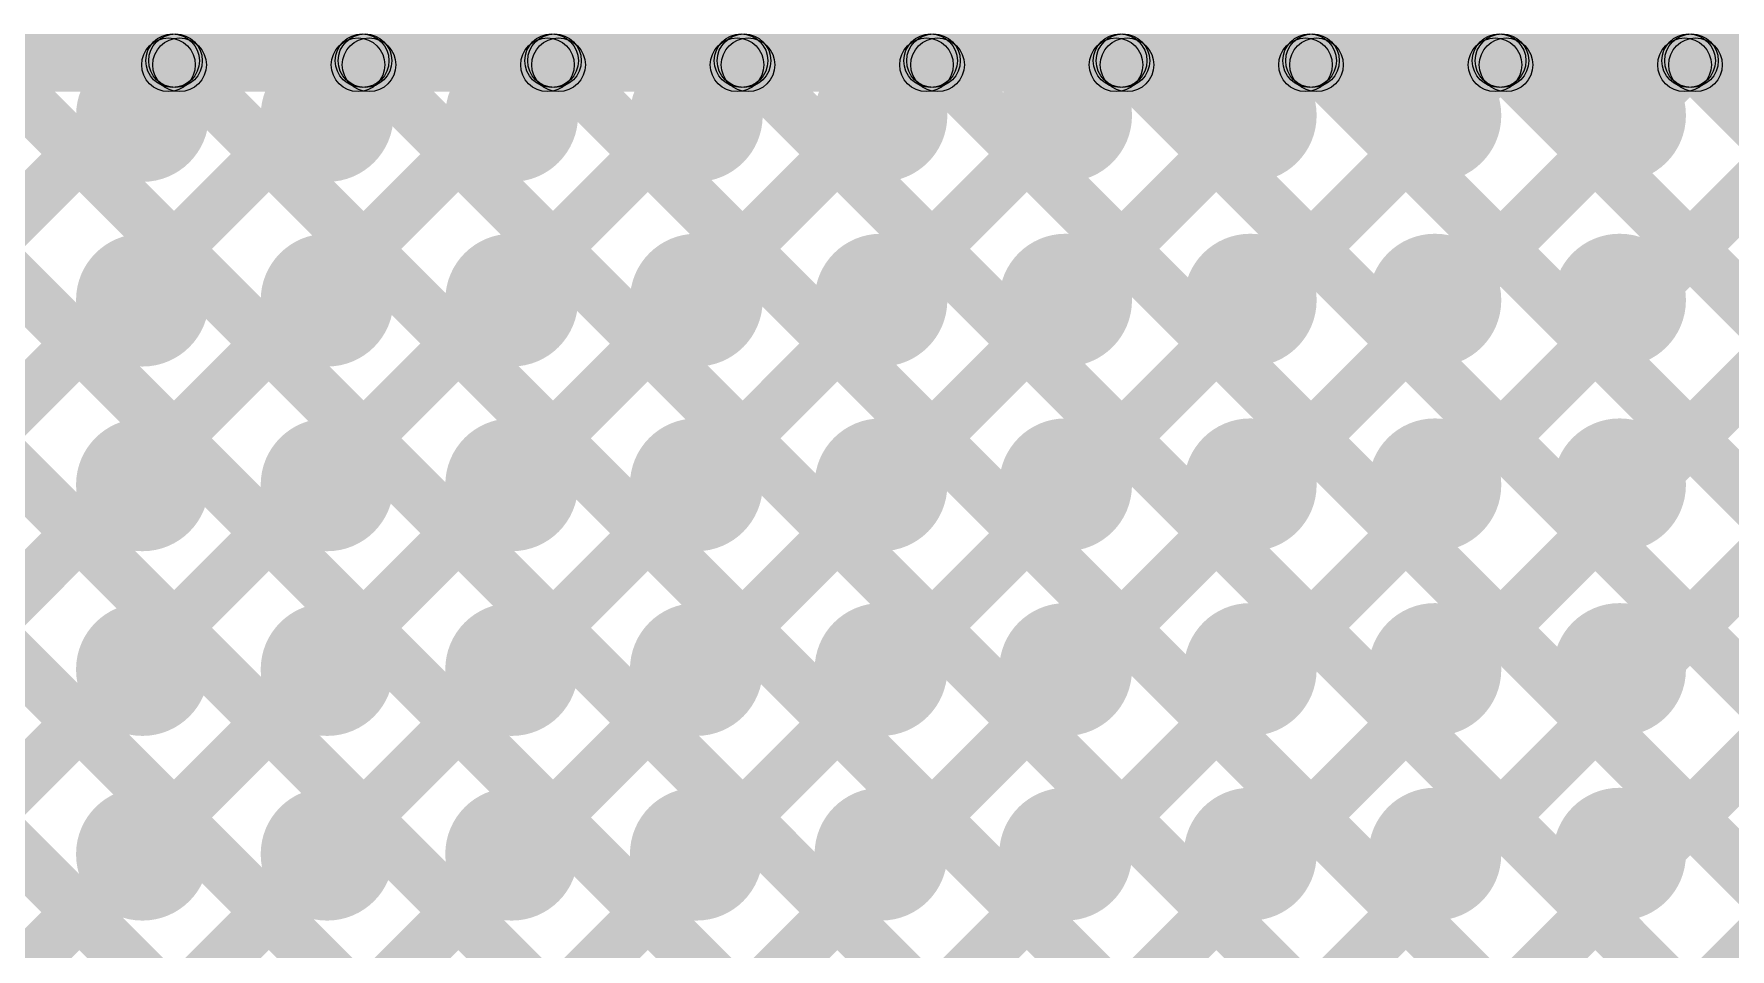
# Model space of a CAD drawing. Header units: millimetres. Extents: x -0.28 to 3.03, y -0.05 to 3.12.
# Drawn here: x 2.2924 to 2.5456, y 2.967 to 3.1036 of the extents above; entities that cross this region are included whole.
import ezdxf

# ---------------------------------------------------------------- set-up
doc = ezdxf.new("R2010")
doc.units = ezdxf.units.MM
doc.header["$MEASUREMENT"] = 0
for name, color, linetype in [('BottomLayer', 5, 'Continuous'), ('BottomSolder', 6, 'Continuous'), ('TopLayer', 1, 'Continuous'), ('TopSolder', 216, 'Continuous'), ('ViaHoleLayer', 16, 'Continuous')]:
    doc.layers.add(name, color=color, linetype=linetype)

msp = doc.modelspace()

# ---------------------------------------------------------------- hatches: boundary and pattern name
at = {"layer": 'BottomLayer'}
for points in [[(0.05, 3.09561), (0.05, 3.10361), (2.708, 3.10361), (2.708, 3.09561)], [(1.70133, 2.48217), (1.69568, 2.48783), (2.31028, 3.10243), (2.31594, 3.09678)], [(1.72962, 2.48217), (1.72396, 2.48783), (2.33857, 3.10243), (2.34422, 3.09678)], [(1.7579, 2.48217), (1.75225, 2.48783), (2.36685, 3.10243), (2.37251, 3.09678)], [(1.78619, 2.48217), (1.78053, 2.48783), (2.39514, 3.10243), (2.40079, 3.09678)], [(2.02174, 2.46317), (2.01609, 2.46883), (2.64969, 3.10243), (2.65535, 3.09678)], [(2.04792, 2.71562), (2.04226, 2.72127), (2.42342, 3.10243), (2.42908, 3.09678)], [(2.06923, 2.70864), (2.06357, 2.7143), (2.4517, 3.10243), (2.45736, 3.09678)], [(2.07433, 2.60061), (2.06867, 2.60626), (2.56484, 3.10243), (2.5705, 3.09678)], [(2.07433, 2.54404), (2.06867, 2.5497), (2.62141, 3.10243), (2.62707, 3.09678)], [(2.07433, 2.62889), (2.06867, 2.63455), (2.53656, 3.10243), (2.54221, 3.09678)], [(2.07433, 2.57232), (2.06867, 2.57798), (2.59313, 3.10243), (2.59878, 3.09678)], [(2.08287, 2.694), (2.07721, 2.69966), (2.47999, 3.10243), (2.48565, 3.09678)], [(2.08828, 2.67112), (2.08262, 2.67678), (2.50827, 3.10243), (2.51393, 3.09678)], [(2.16929, 3.09678), (2.17495, 3.10243), (2.55553, 2.72186), (2.54987, 2.7162)], [(2.19758, 3.09678), (2.20323, 3.10243), (2.71083, 2.59484), (2.70517, 2.58918)], [(2.22586, 3.09678), (2.23152, 3.10243), (2.71083, 2.62312), (2.70517, 2.61747)], [(2.25415, 3.09678), (2.2598, 3.10243), (2.71083, 2.65141), (2.70517, 2.64575)], [(2.28243, 3.09678), (2.28809, 3.10243), (2.71083, 2.67969), (2.70517, 2.67404)], [(2.30352, 2.71667), (2.29787, 2.72232), (2.67798, 3.10243), (2.68364, 3.09678)], [(2.31071, 3.09678), (2.31637, 3.10243), (2.71083, 2.70798), (2.70517, 2.70232)], [(2.339, 3.09678), (2.34466, 3.10243), (2.71083, 2.73626), (2.70517, 2.7306)], [(2.36728, 3.09678), (2.37294, 3.10243), (2.71083, 2.76455), (2.70517, 2.75889)], [(2.39557, 3.09678), (2.40122, 3.10243), (2.71083, 2.79283), (2.70517, 2.78717)], [(2.42385, 3.09678), (2.42951, 3.10243), (2.71083, 2.82111), (2.70517, 2.81546)], [(2.45214, 3.09678), (2.45779, 3.10243), (2.71083, 2.8494), (2.70517, 2.84374)], [(2.48042, 3.09678), (2.48608, 3.10243), (2.71083, 2.87768), (2.70517, 2.87203)], [(2.5087, 3.09678), (2.51436, 3.10243), (2.71083, 2.90597), (2.70517, 2.90031)], [(2.53699, 3.09678), (2.54265, 3.10243), (2.71083, 2.93425), (2.70517, 2.92859)]]:
    msp.add_hatch(color=5, dxfattribs=at).paths.add_polyline_path(points)
h = msp.add_hatch(color=5, dxfattribs=at)
edge = h.paths.add_edge_path()
edge.add_arc((2.31311, 3.09961), 0.004, 0, 360)
h = msp.add_hatch(color=5, dxfattribs=at)
edge = h.paths.add_edge_path()
edge.add_arc((2.31354, 3.09961), 0.004, 0, 360)
h = msp.add_hatch(color=5, dxfattribs=at)
edge = h.paths.add_edge_path()
edge.add_arc((2.3414, 3.09961), 0.004, 0, 360)
h = msp.add_hatch(color=5, dxfattribs=at)
edge = h.paths.add_edge_path()
edge.add_arc((2.34183, 3.09961), 0.004, 0, 360)
h = msp.add_hatch(color=5, dxfattribs=at)
edge = h.paths.add_edge_path()
edge.add_arc((2.36968, 3.09961), 0.004, 0, 360)
h = msp.add_hatch(color=5, dxfattribs=at)
edge = h.paths.add_edge_path()
edge.add_arc((2.37011, 3.09961), 0.004, 0, 360)
h = msp.add_hatch(color=5, dxfattribs=at)
edge = h.paths.add_edge_path()
edge.add_arc((2.39796, 3.09961), 0.004, 0, 360)
h = msp.add_hatch(color=5, dxfattribs=at)
edge = h.paths.add_edge_path()
edge.add_arc((2.3984, 3.09961), 0.004, 0, 360)
h = msp.add_hatch(color=5, dxfattribs=at)
edge = h.paths.add_edge_path()
edge.add_arc((2.42625, 3.09961), 0.004, 0, 360)
h = msp.add_hatch(color=5, dxfattribs=at)
edge = h.paths.add_edge_path()
edge.add_arc((2.42668, 3.09961), 0.004, 0, 360)
h = msp.add_hatch(color=5, dxfattribs=at)
edge = h.paths.add_edge_path()
edge.add_arc((2.45453, 3.09961), 0.004, 0, 360)
h = msp.add_hatch(color=5, dxfattribs=at)
edge = h.paths.add_edge_path()
edge.add_arc((2.45496, 3.09961), 0.004, 0, 360)
h = msp.add_hatch(color=5, dxfattribs=at)
edge = h.paths.add_edge_path()
edge.add_arc((2.48282, 3.09961), 0.004, 0, 360)
h = msp.add_hatch(color=5, dxfattribs=at)
edge = h.paths.add_edge_path()
edge.add_arc((2.48325, 3.09961), 0.004, 0, 360)
h = msp.add_hatch(color=5, dxfattribs=at)
edge = h.paths.add_edge_path()
edge.add_arc((2.5111, 3.09961), 0.004, 0, 360)
h = msp.add_hatch(color=5, dxfattribs=at)
edge = h.paths.add_edge_path()
edge.add_arc((2.51153, 3.09961), 0.004, 0, 360)
h = msp.add_hatch(color=5, dxfattribs=at)
edge = h.paths.add_edge_path()
edge.add_arc((2.53939, 3.09961), 0.004, 0, 360)
h = msp.add_hatch(color=5, dxfattribs=at)
edge = h.paths.add_edge_path()
edge.add_arc((2.53982, 3.09961), 0.004, 0, 360)
h = msp.add_hatch(color=5, dxfattribs=at)
edge = h.paths.add_edge_path()
edge.add_arc((2.30861, 3.09144), 0.00886, 0, 360)
h = msp.add_hatch(color=5, dxfattribs=at)
edge = h.paths.add_edge_path()
edge.add_arc((2.33617, 3.09144), 0.00886, 0, 360)
h = msp.add_hatch(color=5, dxfattribs=at)
edge = h.paths.add_edge_path()
edge.add_arc((2.36372, 3.09144), 0.00886, 0, 360)
h = msp.add_hatch(color=5, dxfattribs=at)
edge = h.paths.add_edge_path()
edge.add_arc((2.39128, 3.09144), 0.00886, 0, 360)
h = msp.add_hatch(color=5, dxfattribs=at)
edge = h.paths.add_edge_path()
edge.add_arc((2.41884, 3.09144), 0.00886, 0, 360)
h = msp.add_hatch(color=5, dxfattribs=at)
edge = h.paths.add_edge_path()
edge.add_arc((2.4464, 3.09144), 0.00886, 0, 360)
h = msp.add_hatch(color=5, dxfattribs=at)
edge = h.paths.add_edge_path()
edge.add_arc((2.47396, 3.09144), 0.00886, 0, 360)
h = msp.add_hatch(color=5, dxfattribs=at)
edge = h.paths.add_edge_path()
edge.add_arc((2.50152, 3.09144), 0.00886, 0, 360)
h = msp.add_hatch(color=5, dxfattribs=at)
edge = h.paths.add_edge_path()
edge.add_arc((2.52908, 3.09144), 0.00886, 0, 360)
h = msp.add_hatch(color=5, dxfattribs=at)
edge = h.paths.add_edge_path()
edge.add_arc((2.30861, 3.06388), 0.00886, 0, 360)
h = msp.add_hatch(color=5, dxfattribs=at)
edge = h.paths.add_edge_path()
edge.add_arc((2.33617, 3.06388), 0.00886, 0, 360)
h = msp.add_hatch(color=5, dxfattribs=at)
edge = h.paths.add_edge_path()
edge.add_arc((2.36372, 3.06388), 0.00886, 0, 360)
h = msp.add_hatch(color=5, dxfattribs=at)
edge = h.paths.add_edge_path()
edge.add_arc((2.39128, 3.06388), 0.00886, 0, 360)
h = msp.add_hatch(color=5, dxfattribs=at)
edge = h.paths.add_edge_path()
edge.add_arc((2.41884, 3.06388), 0.00886, 0, 360)
h = msp.add_hatch(color=5, dxfattribs=at)
edge = h.paths.add_edge_path()
edge.add_arc((2.4464, 3.06388), 0.00886, 0, 360)
h = msp.add_hatch(color=5, dxfattribs=at)
edge = h.paths.add_edge_path()
edge.add_arc((2.47396, 3.06388), 0.00886, 0, 360)
h = msp.add_hatch(color=5, dxfattribs=at)
edge = h.paths.add_edge_path()
edge.add_arc((2.50152, 3.06388), 0.00886, 0, 360)
h = msp.add_hatch(color=5, dxfattribs=at)
edge = h.paths.add_edge_path()
edge.add_arc((2.52908, 3.06388), 0.00886, 0, 360)
h = msp.add_hatch(color=5, dxfattribs=at)
edge = h.paths.add_edge_path()
edge.add_arc((2.30861, 3.03632), 0.00886, 0, 360)
h = msp.add_hatch(color=5, dxfattribs=at)
edge = h.paths.add_edge_path()
edge.add_arc((2.33617, 3.03632), 0.00886, 0, 360)
h = msp.add_hatch(color=5, dxfattribs=at)
edge = h.paths.add_edge_path()
edge.add_arc((2.36372, 3.03632), 0.00886, 0, 360)
h = msp.add_hatch(color=5, dxfattribs=at)
edge = h.paths.add_edge_path()
edge.add_arc((2.39128, 3.03632), 0.00886, 0, 360)
h = msp.add_hatch(color=5, dxfattribs=at)
edge = h.paths.add_edge_path()
edge.add_arc((2.41884, 3.03632), 0.00886, 0, 360)
h = msp.add_hatch(color=5, dxfattribs=at)
edge = h.paths.add_edge_path()
edge.add_arc((2.4464, 3.03632), 0.00886, 0, 360)
h = msp.add_hatch(color=5, dxfattribs=at)
edge = h.paths.add_edge_path()
edge.add_arc((2.47396, 3.03632), 0.00886, 0, 360)
h = msp.add_hatch(color=5, dxfattribs=at)
edge = h.paths.add_edge_path()
edge.add_arc((2.50152, 3.03632), 0.00886, 0, 360)
h = msp.add_hatch(color=5, dxfattribs=at)
edge = h.paths.add_edge_path()
edge.add_arc((2.52908, 3.03632), 0.00886, 0, 360)
h = msp.add_hatch(color=5, dxfattribs=at)
edge = h.paths.add_edge_path()
edge.add_arc((2.30861, 3.00876), 0.00886, 0, 360)
h = msp.add_hatch(color=5, dxfattribs=at)
edge = h.paths.add_edge_path()
edge.add_arc((2.33617, 3.00876), 0.00886, 0, 360)
h = msp.add_hatch(color=5, dxfattribs=at)
edge = h.paths.add_edge_path()
edge.add_arc((2.36372, 3.00876), 0.00886, 0, 360)
h = msp.add_hatch(color=5, dxfattribs=at)
edge = h.paths.add_edge_path()
edge.add_arc((2.39128, 3.00876), 0.00886, 0, 360)
h = msp.add_hatch(color=5, dxfattribs=at)
edge = h.paths.add_edge_path()
edge.add_arc((2.41884, 3.00876), 0.00886, 0, 360)
h = msp.add_hatch(color=5, dxfattribs=at)
edge = h.paths.add_edge_path()
edge.add_arc((2.4464, 3.00876), 0.00886, 0, 360)
h = msp.add_hatch(color=5, dxfattribs=at)
edge = h.paths.add_edge_path()
edge.add_arc((2.47396, 3.00876), 0.00886, 0, 360)
h = msp.add_hatch(color=5, dxfattribs=at)
edge = h.paths.add_edge_path()
edge.add_arc((2.50152, 3.00876), 0.00886, 0, 360)
h = msp.add_hatch(color=5, dxfattribs=at)
edge = h.paths.add_edge_path()
edge.add_arc((2.52908, 3.00876), 0.00886, 0, 360)
h = msp.add_hatch(color=5, dxfattribs=at)
edge = h.paths.add_edge_path()
edge.add_arc((2.30861, 2.9812), 0.00886, 0, 360)
h = msp.add_hatch(color=5, dxfattribs=at)
edge = h.paths.add_edge_path()
edge.add_arc((2.33617, 2.9812), 0.00886, 0, 360)
h = msp.add_hatch(color=5, dxfattribs=at)
edge = h.paths.add_edge_path()
edge.add_arc((2.36372, 2.9812), 0.00886, 0, 360)
h = msp.add_hatch(color=5, dxfattribs=at)
edge = h.paths.add_edge_path()
edge.add_arc((2.39128, 2.9812), 0.00886, 0, 360)
h = msp.add_hatch(color=5, dxfattribs=at)
edge = h.paths.add_edge_path()
edge.add_arc((2.41884, 2.9812), 0.00886, 0, 360)
h = msp.add_hatch(color=5, dxfattribs=at)
edge = h.paths.add_edge_path()
edge.add_arc((2.4464, 2.9812), 0.00886, 0, 360)
h = msp.add_hatch(color=5, dxfattribs=at)
edge = h.paths.add_edge_path()
edge.add_arc((2.47396, 2.9812), 0.00886, 0, 360)
h = msp.add_hatch(color=5, dxfattribs=at)
edge = h.paths.add_edge_path()
edge.add_arc((2.50152, 2.9812), 0.00886, 0, 360)
h = msp.add_hatch(color=5, dxfattribs=at)
edge = h.paths.add_edge_path()
edge.add_arc((2.52908, 2.9812), 0.00886, 0, 360)
at = {"layer": 'BottomSolder'}
h = msp.add_hatch(color=6, dxfattribs=at)
edge = h.paths.add_edge_path()
edge.add_arc((2.30861, 3.09144), 0.00991, 0, 360)
h = msp.add_hatch(color=6, dxfattribs=at)
edge = h.paths.add_edge_path()
edge.add_arc((2.33617, 3.09144), 0.00991, 0, 360)
h = msp.add_hatch(color=6, dxfattribs=at)
edge = h.paths.add_edge_path()
edge.add_arc((2.36372, 3.09144), 0.00991, 0, 360)
h = msp.add_hatch(color=6, dxfattribs=at)
edge = h.paths.add_edge_path()
edge.add_arc((2.39128, 3.09144), 0.00991, 0, 360)
h = msp.add_hatch(color=6, dxfattribs=at)
edge = h.paths.add_edge_path()
edge.add_arc((2.41884, 3.09144), 0.00991, 0, 360)
h = msp.add_hatch(color=6, dxfattribs=at)
edge = h.paths.add_edge_path()
edge.add_arc((2.4464, 3.09144), 0.00991, 0, 360)
h = msp.add_hatch(color=6, dxfattribs=at)
edge = h.paths.add_edge_path()
edge.add_arc((2.47396, 3.09144), 0.00991, 0, 360)
h = msp.add_hatch(color=6, dxfattribs=at)
edge = h.paths.add_edge_path()
edge.add_arc((2.50152, 3.09144), 0.00991, 0, 360)
h = msp.add_hatch(color=6, dxfattribs=at)
edge = h.paths.add_edge_path()
edge.add_arc((2.52908, 3.09144), 0.00991, 0, 360)
h = msp.add_hatch(color=6, dxfattribs=at)
edge = h.paths.add_edge_path()
edge.add_arc((2.30861, 3.06388), 0.00991, 0, 360)
h = msp.add_hatch(color=6, dxfattribs=at)
edge = h.paths.add_edge_path()
edge.add_arc((2.33617, 3.06388), 0.00991, 0, 360)
h = msp.add_hatch(color=6, dxfattribs=at)
edge = h.paths.add_edge_path()
edge.add_arc((2.36372, 3.06388), 0.00991, 0, 360)
h = msp.add_hatch(color=6, dxfattribs=at)
edge = h.paths.add_edge_path()
edge.add_arc((2.39128, 3.06388), 0.00991, 0, 360)
h = msp.add_hatch(color=6, dxfattribs=at)
edge = h.paths.add_edge_path()
edge.add_arc((2.41884, 3.06388), 0.00991, 0, 360)
h = msp.add_hatch(color=6, dxfattribs=at)
edge = h.paths.add_edge_path()
edge.add_arc((2.4464, 3.06388), 0.00991, 0, 360)
h = msp.add_hatch(color=6, dxfattribs=at)
edge = h.paths.add_edge_path()
edge.add_arc((2.47396, 3.06388), 0.00991, 0, 360)
h = msp.add_hatch(color=6, dxfattribs=at)
edge = h.paths.add_edge_path()
edge.add_arc((2.50152, 3.06388), 0.00991, 0, 360)
h = msp.add_hatch(color=6, dxfattribs=at)
edge = h.paths.add_edge_path()
edge.add_arc((2.52908, 3.06388), 0.00991, 0, 360)
h = msp.add_hatch(color=6, dxfattribs=at)
edge = h.paths.add_edge_path()
edge.add_arc((2.30861, 3.03632), 0.00991, 0, 360)
h = msp.add_hatch(color=6, dxfattribs=at)
edge = h.paths.add_edge_path()
edge.add_arc((2.33617, 3.03632), 0.00991, 0, 360)
h = msp.add_hatch(color=6, dxfattribs=at)
edge = h.paths.add_edge_path()
edge.add_arc((2.36372, 3.03632), 0.00991, 0, 360)
h = msp.add_hatch(color=6, dxfattribs=at)
edge = h.paths.add_edge_path()
edge.add_arc((2.39128, 3.03632), 0.00991, 0, 360)
h = msp.add_hatch(color=6, dxfattribs=at)
edge = h.paths.add_edge_path()
edge.add_arc((2.41884, 3.03632), 0.00991, 0, 360)
h = msp.add_hatch(color=6, dxfattribs=at)
edge = h.paths.add_edge_path()
edge.add_arc((2.4464, 3.03632), 0.00991, 0, 360)
h = msp.add_hatch(color=6, dxfattribs=at)
edge = h.paths.add_edge_path()
edge.add_arc((2.47396, 3.03632), 0.00991, 0, 360)
h = msp.add_hatch(color=6, dxfattribs=at)
edge = h.paths.add_edge_path()
edge.add_arc((2.50152, 3.03632), 0.00991, 0, 360)
h = msp.add_hatch(color=6, dxfattribs=at)
edge = h.paths.add_edge_path()
edge.add_arc((2.52908, 3.03632), 0.00991, 0, 360)
h = msp.add_hatch(color=6, dxfattribs=at)
edge = h.paths.add_edge_path()
edge.add_arc((2.30861, 3.00876), 0.00991, 0, 360)
h = msp.add_hatch(color=6, dxfattribs=at)
edge = h.paths.add_edge_path()
edge.add_arc((2.33617, 3.00876), 0.00991, 0, 360)
h = msp.add_hatch(color=6, dxfattribs=at)
edge = h.paths.add_edge_path()
edge.add_arc((2.36372, 3.00876), 0.00991, 0, 360)
h = msp.add_hatch(color=6, dxfattribs=at)
edge = h.paths.add_edge_path()
edge.add_arc((2.39128, 3.00876), 0.00991, 0, 360)
h = msp.add_hatch(color=6, dxfattribs=at)
edge = h.paths.add_edge_path()
edge.add_arc((2.41884, 3.00876), 0.00991, 0, 360)
h = msp.add_hatch(color=6, dxfattribs=at)
edge = h.paths.add_edge_path()
edge.add_arc((2.4464, 3.00876), 0.00991, 0, 360)
h = msp.add_hatch(color=6, dxfattribs=at)
edge = h.paths.add_edge_path()
edge.add_arc((2.47396, 3.00876), 0.00991, 0, 360)
h = msp.add_hatch(color=6, dxfattribs=at)
edge = h.paths.add_edge_path()
edge.add_arc((2.50152, 3.00876), 0.00991, 0, 360)
h = msp.add_hatch(color=6, dxfattribs=at)
edge = h.paths.add_edge_path()
edge.add_arc((2.52908, 3.00876), 0.00991, 0, 360)
h = msp.add_hatch(color=6, dxfattribs=at)
edge = h.paths.add_edge_path()
edge.add_arc((2.30861, 2.9812), 0.00991, 0, 360)
h = msp.add_hatch(color=6, dxfattribs=at)
edge = h.paths.add_edge_path()
edge.add_arc((2.33617, 2.9812), 0.00991, 0, 360)
h = msp.add_hatch(color=6, dxfattribs=at)
edge = h.paths.add_edge_path()
edge.add_arc((2.36372, 2.9812), 0.00991, 0, 360)
h = msp.add_hatch(color=6, dxfattribs=at)
edge = h.paths.add_edge_path()
edge.add_arc((2.39128, 2.9812), 0.00991, 0, 360)
h = msp.add_hatch(color=6, dxfattribs=at)
edge = h.paths.add_edge_path()
edge.add_arc((2.41884, 2.9812), 0.00991, 0, 360)
h = msp.add_hatch(color=6, dxfattribs=at)
edge = h.paths.add_edge_path()
edge.add_arc((2.4464, 2.9812), 0.00991, 0, 360)
h = msp.add_hatch(color=6, dxfattribs=at)
edge = h.paths.add_edge_path()
edge.add_arc((2.47396, 2.9812), 0.00991, 0, 360)
h = msp.add_hatch(color=6, dxfattribs=at)
edge = h.paths.add_edge_path()
edge.add_arc((2.50152, 2.9812), 0.00991, 0, 360)
h = msp.add_hatch(color=6, dxfattribs=at)
edge = h.paths.add_edge_path()
edge.add_arc((2.52908, 2.9812), 0.00991, 0, 360)
at = {"layer": 'TopLayer'}
for points in [[(0.05102, 3.095), (0.05102, 3.103), (2.70902, 3.103), (2.70902, 3.095)], [(1.63461, 2.41545), (1.62896, 2.42111), (2.30968, 3.10183), (2.31533, 3.09617)], [(1.63772, 2.39027), (1.63206, 2.39593), (2.33796, 3.10183), (2.34362, 3.09617)], [(1.65391, 2.37818), (1.64825, 2.38384), (2.36625, 3.10183), (2.3719, 3.09617)], [(1.6822, 2.37818), (1.67654, 2.38384), (2.39453, 3.10183), (2.40019, 3.09617)], [(1.8094, 2.36397), (1.80374, 2.36962), (2.53595, 3.10183), (2.54161, 3.09617)], [(1.83098, 2.35726), (1.82532, 2.36291), (2.56424, 3.10183), (2.56989, 3.09617)], [(1.84512, 2.34311), (1.83946, 2.34877), (2.59252, 3.10183), (2.59818, 3.09617)], [(1.85926, 2.32897), (1.8536, 2.33463), (2.6208, 3.10183), (2.62646, 3.09617)], [(1.8734, 2.31483), (1.86775, 2.32049), (2.64909, 3.10183), (2.65475, 3.09617)], [(2.04792, 2.71562), (2.04226, 2.72127), (2.42281, 3.10183), (2.42847, 3.09617)], [(2.06923, 2.70864), (2.06357, 2.7143), (2.4511, 3.10183), (2.45675, 3.09617)], [(2.08287, 2.694), (2.07721, 2.69966), (2.47938, 3.10183), (2.48504, 3.09617)], [(2.08828, 2.67112), (2.08262, 2.67678), (2.50767, 3.10183), (2.51332, 3.09617)], [(2.1699, 3.09617), (2.17556, 3.10183), (2.55553, 2.72186), (2.54987, 2.7162)], [(2.19818, 3.09617), (2.20384, 3.10183), (2.71185, 2.59382), (2.7062, 2.58816)], [(2.22647, 3.09617), (2.23212, 3.10183), (2.71185, 2.6221), (2.7062, 2.61644)], [(2.25475, 3.09617), (2.26041, 3.10183), (2.71185, 2.65038), (2.7062, 2.64473)], [(2.28304, 3.09617), (2.28869, 3.10183), (2.71185, 2.67867), (2.7062, 2.67301)], [(2.30352, 2.71667), (2.29787, 2.72232), (2.67737, 3.10183), (2.68303, 3.09617)], [(2.31132, 3.09617), (2.31698, 3.10183), (2.71185, 2.70695), (2.7062, 2.7013)], [(2.3396, 3.09617), (2.34526, 3.10183), (2.71185, 2.73524), (2.7062, 2.72958)], [(2.36789, 3.09617), (2.37355, 3.10183), (2.71185, 2.76352), (2.7062, 2.75786)], [(2.39617, 3.09617), (2.40183, 3.10183), (2.71185, 2.79181), (2.7062, 2.78615)], [(2.42446, 3.09617), (2.43011, 3.10183), (2.71185, 2.82009), (2.7062, 2.81443)], [(2.45274, 3.09617), (2.4584, 3.10183), (2.71185, 2.84837), (2.7062, 2.84272)], [(2.48103, 3.09617), (2.48668, 3.10183), (2.71185, 2.87666), (2.7062, 2.871)], [(2.50931, 3.09617), (2.51497, 3.10183), (2.71185, 2.90494), (2.7062, 2.89929)], [(2.5376, 3.09617), (2.54325, 3.10183), (2.71185, 2.93323), (2.7062, 2.92757)]]:
    msp.add_hatch(color=1, dxfattribs=at).paths.add_polyline_path(points)
h = msp.add_hatch(color=1, dxfattribs=at)
edge = h.paths.add_edge_path()
edge.add_arc((2.3125, 3.099), 0.004, 0, 360)
h = msp.add_hatch(color=1, dxfattribs=at)
edge = h.paths.add_edge_path()
edge.add_arc((2.31415, 3.099), 0.004, 0, 360)
h = msp.add_hatch(color=1, dxfattribs=at)
edge = h.paths.add_edge_path()
edge.add_arc((2.34079, 3.099), 0.004, 0, 360)
h = msp.add_hatch(color=1, dxfattribs=at)
edge = h.paths.add_edge_path()
edge.add_arc((2.34243, 3.099), 0.004, 0, 360)
h = msp.add_hatch(color=1, dxfattribs=at)
edge = h.paths.add_edge_path()
edge.add_arc((2.36907, 3.099), 0.004, 0, 360)
h = msp.add_hatch(color=1, dxfattribs=at)
edge = h.paths.add_edge_path()
edge.add_arc((2.37072, 3.099), 0.004, 0, 360)
h = msp.add_hatch(color=1, dxfattribs=at)
edge = h.paths.add_edge_path()
edge.add_arc((2.39736, 3.099), 0.004, 0, 360)
h = msp.add_hatch(color=1, dxfattribs=at)
edge = h.paths.add_edge_path()
edge.add_arc((2.399, 3.099), 0.004, 0, 360)
h = msp.add_hatch(color=1, dxfattribs=at)
edge = h.paths.add_edge_path()
edge.add_arc((2.42564, 3.099), 0.004, 0, 360)
h = msp.add_hatch(color=1, dxfattribs=at)
edge = h.paths.add_edge_path()
edge.add_arc((2.42729, 3.099), 0.004, 0, 360)
h = msp.add_hatch(color=1, dxfattribs=at)
edge = h.paths.add_edge_path()
edge.add_arc((2.45393, 3.099), 0.004, 0, 360)
h = msp.add_hatch(color=1, dxfattribs=at)
edge = h.paths.add_edge_path()
edge.add_arc((2.45557, 3.099), 0.004, 0, 360)
h = msp.add_hatch(color=1, dxfattribs=at)
edge = h.paths.add_edge_path()
edge.add_arc((2.48221, 3.099), 0.004, 0, 360)
h = msp.add_hatch(color=1, dxfattribs=at)
edge = h.paths.add_edge_path()
edge.add_arc((2.48385, 3.099), 0.004, 0, 360)
h = msp.add_hatch(color=1, dxfattribs=at)
edge = h.paths.add_edge_path()
edge.add_arc((2.5105, 3.099), 0.004, 0, 360)
h = msp.add_hatch(color=1, dxfattribs=at)
edge = h.paths.add_edge_path()
edge.add_arc((2.51214, 3.099), 0.004, 0, 360)
h = msp.add_hatch(color=1, dxfattribs=at)
edge = h.paths.add_edge_path()
edge.add_arc((2.53878, 3.099), 0.004, 0, 360)
h = msp.add_hatch(color=1, dxfattribs=at)
edge = h.paths.add_edge_path()
edge.add_arc((2.54042, 3.099), 0.004, 0, 360)
h = msp.add_hatch(color=1, dxfattribs=at)
edge = h.paths.add_edge_path()
edge.add_arc((2.30861, 3.09144), 0.00886, 0, 360)
h = msp.add_hatch(color=1, dxfattribs=at)
edge = h.paths.add_edge_path()
edge.add_arc((2.33617, 3.09144), 0.00886, 0, 360)
h = msp.add_hatch(color=1, dxfattribs=at)
edge = h.paths.add_edge_path()
edge.add_arc((2.36372, 3.09144), 0.00886, 0, 360)
h = msp.add_hatch(color=1, dxfattribs=at)
edge = h.paths.add_edge_path()
edge.add_arc((2.39128, 3.09144), 0.00886, 0, 360)
h = msp.add_hatch(color=1, dxfattribs=at)
edge = h.paths.add_edge_path()
edge.add_arc((2.41884, 3.09144), 0.00886, 0, 360)
h = msp.add_hatch(color=1, dxfattribs=at)
edge = h.paths.add_edge_path()
edge.add_arc((2.4464, 3.09144), 0.00886, 0, 360)
h = msp.add_hatch(color=1, dxfattribs=at)
edge = h.paths.add_edge_path()
edge.add_arc((2.47396, 3.09144), 0.00886, 0, 360)
h = msp.add_hatch(color=1, dxfattribs=at)
edge = h.paths.add_edge_path()
edge.add_arc((2.50152, 3.09144), 0.00886, 0, 360)
h = msp.add_hatch(color=1, dxfattribs=at)
edge = h.paths.add_edge_path()
edge.add_arc((2.52908, 3.09144), 0.00886, 0, 360)
h = msp.add_hatch(color=1, dxfattribs=at)
edge = h.paths.add_edge_path()
edge.add_arc((2.30861, 3.06388), 0.00886, 0, 360)
h = msp.add_hatch(color=1, dxfattribs=at)
edge = h.paths.add_edge_path()
edge.add_arc((2.33617, 3.06388), 0.00886, 0, 360)
h = msp.add_hatch(color=1, dxfattribs=at)
edge = h.paths.add_edge_path()
edge.add_arc((2.36372, 3.06388), 0.00886, 0, 360)
h = msp.add_hatch(color=1, dxfattribs=at)
edge = h.paths.add_edge_path()
edge.add_arc((2.39128, 3.06388), 0.00886, 0, 360)
h = msp.add_hatch(color=1, dxfattribs=at)
edge = h.paths.add_edge_path()
edge.add_arc((2.41884, 3.06388), 0.00886, 0, 360)
h = msp.add_hatch(color=1, dxfattribs=at)
edge = h.paths.add_edge_path()
edge.add_arc((2.4464, 3.06388), 0.00886, 0, 360)
h = msp.add_hatch(color=1, dxfattribs=at)
edge = h.paths.add_edge_path()
edge.add_arc((2.47396, 3.06388), 0.00886, 0, 360)
h = msp.add_hatch(color=1, dxfattribs=at)
edge = h.paths.add_edge_path()
edge.add_arc((2.50152, 3.06388), 0.00886, 0, 360)
h = msp.add_hatch(color=1, dxfattribs=at)
edge = h.paths.add_edge_path()
edge.add_arc((2.52908, 3.06388), 0.00886, 0, 360)
h = msp.add_hatch(color=1, dxfattribs=at)
edge = h.paths.add_edge_path()
edge.add_arc((2.30861, 3.03632), 0.00886, 0, 360)
h = msp.add_hatch(color=1, dxfattribs=at)
edge = h.paths.add_edge_path()
edge.add_arc((2.33617, 3.03632), 0.00886, 0, 360)
h = msp.add_hatch(color=1, dxfattribs=at)
edge = h.paths.add_edge_path()
edge.add_arc((2.36372, 3.03632), 0.00886, 0, 360)
h = msp.add_hatch(color=1, dxfattribs=at)
edge = h.paths.add_edge_path()
edge.add_arc((2.39128, 3.03632), 0.00886, 0, 360)
h = msp.add_hatch(color=1, dxfattribs=at)
edge = h.paths.add_edge_path()
edge.add_arc((2.41884, 3.03632), 0.00886, 0, 360)
h = msp.add_hatch(color=1, dxfattribs=at)
edge = h.paths.add_edge_path()
edge.add_arc((2.4464, 3.03632), 0.00886, 0, 360)
h = msp.add_hatch(color=1, dxfattribs=at)
edge = h.paths.add_edge_path()
edge.add_arc((2.47396, 3.03632), 0.00886, 0, 360)
h = msp.add_hatch(color=1, dxfattribs=at)
edge = h.paths.add_edge_path()
edge.add_arc((2.50152, 3.03632), 0.00886, 0, 360)
h = msp.add_hatch(color=1, dxfattribs=at)
edge = h.paths.add_edge_path()
edge.add_arc((2.52908, 3.03632), 0.00886, 0, 360)
h = msp.add_hatch(color=1, dxfattribs=at)
edge = h.paths.add_edge_path()
edge.add_arc((2.30861, 3.00876), 0.00886, 0, 360)
h = msp.add_hatch(color=1, dxfattribs=at)
edge = h.paths.add_edge_path()
edge.add_arc((2.33617, 3.00876), 0.00886, 0, 360)
h = msp.add_hatch(color=1, dxfattribs=at)
edge = h.paths.add_edge_path()
edge.add_arc((2.36372, 3.00876), 0.00886, 0, 360)
h = msp.add_hatch(color=1, dxfattribs=at)
edge = h.paths.add_edge_path()
edge.add_arc((2.39128, 3.00876), 0.00886, 0, 360)
h = msp.add_hatch(color=1, dxfattribs=at)
edge = h.paths.add_edge_path()
edge.add_arc((2.41884, 3.00876), 0.00886, 0, 360)
h = msp.add_hatch(color=1, dxfattribs=at)
edge = h.paths.add_edge_path()
edge.add_arc((2.4464, 3.00876), 0.00886, 0, 360)
h = msp.add_hatch(color=1, dxfattribs=at)
edge = h.paths.add_edge_path()
edge.add_arc((2.47396, 3.00876), 0.00886, 0, 360)
h = msp.add_hatch(color=1, dxfattribs=at)
edge = h.paths.add_edge_path()
edge.add_arc((2.50152, 3.00876), 0.00886, 0, 360)
h = msp.add_hatch(color=1, dxfattribs=at)
edge = h.paths.add_edge_path()
edge.add_arc((2.52908, 3.00876), 0.00886, 0, 360)
h = msp.add_hatch(color=1, dxfattribs=at)
edge = h.paths.add_edge_path()
edge.add_arc((2.30861, 2.9812), 0.00886, 0, 360)
h = msp.add_hatch(color=1, dxfattribs=at)
edge = h.paths.add_edge_path()
edge.add_arc((2.33617, 2.9812), 0.00886, 0, 360)
h = msp.add_hatch(color=1, dxfattribs=at)
edge = h.paths.add_edge_path()
edge.add_arc((2.36372, 2.9812), 0.00886, 0, 360)
h = msp.add_hatch(color=1, dxfattribs=at)
edge = h.paths.add_edge_path()
edge.add_arc((2.39128, 2.9812), 0.00886, 0, 360)
h = msp.add_hatch(color=1, dxfattribs=at)
edge = h.paths.add_edge_path()
edge.add_arc((2.41884, 2.9812), 0.00886, 0, 360)
h = msp.add_hatch(color=1, dxfattribs=at)
edge = h.paths.add_edge_path()
edge.add_arc((2.4464, 2.9812), 0.00886, 0, 360)
h = msp.add_hatch(color=1, dxfattribs=at)
edge = h.paths.add_edge_path()
edge.add_arc((2.47396, 2.9812), 0.00886, 0, 360)
h = msp.add_hatch(color=1, dxfattribs=at)
edge = h.paths.add_edge_path()
edge.add_arc((2.50152, 2.9812), 0.00886, 0, 360)
h = msp.add_hatch(color=1, dxfattribs=at)
edge = h.paths.add_edge_path()
edge.add_arc((2.52908, 2.9812), 0.00886, 0, 360)
at = {"layer": 'TopSolder'}
h = msp.add_hatch(color=216, dxfattribs=at)
edge = h.paths.add_edge_path()
edge.add_arc((2.30861, 3.09144), 0.00991, 0, 360)
h = msp.add_hatch(color=216, dxfattribs=at)
edge = h.paths.add_edge_path()
edge.add_arc((2.33617, 3.09144), 0.00991, 0, 360)
h = msp.add_hatch(color=216, dxfattribs=at)
edge = h.paths.add_edge_path()
edge.add_arc((2.36372, 3.09144), 0.00991, 0, 360)
h = msp.add_hatch(color=216, dxfattribs=at)
edge = h.paths.add_edge_path()
edge.add_arc((2.39128, 3.09144), 0.00991, 0, 360)
h = msp.add_hatch(color=216, dxfattribs=at)
edge = h.paths.add_edge_path()
edge.add_arc((2.41884, 3.09144), 0.00991, 0, 360)
h = msp.add_hatch(color=216, dxfattribs=at)
edge = h.paths.add_edge_path()
edge.add_arc((2.4464, 3.09144), 0.00991, 0, 360)
h = msp.add_hatch(color=216, dxfattribs=at)
edge = h.paths.add_edge_path()
edge.add_arc((2.47396, 3.09144), 0.00991, 0, 360)
h = msp.add_hatch(color=216, dxfattribs=at)
edge = h.paths.add_edge_path()
edge.add_arc((2.50152, 3.09144), 0.00991, 0, 360)
h = msp.add_hatch(color=216, dxfattribs=at)
edge = h.paths.add_edge_path()
edge.add_arc((2.52908, 3.09144), 0.00991, 0, 360)
h = msp.add_hatch(color=216, dxfattribs=at)
edge = h.paths.add_edge_path()
edge.add_arc((2.30861, 3.06388), 0.00991, 0, 360)
h = msp.add_hatch(color=216, dxfattribs=at)
edge = h.paths.add_edge_path()
edge.add_arc((2.33617, 3.06388), 0.00991, 0, 360)
h = msp.add_hatch(color=216, dxfattribs=at)
edge = h.paths.add_edge_path()
edge.add_arc((2.36372, 3.06388), 0.00991, 0, 360)
h = msp.add_hatch(color=216, dxfattribs=at)
edge = h.paths.add_edge_path()
edge.add_arc((2.39128, 3.06388), 0.00991, 0, 360)
h = msp.add_hatch(color=216, dxfattribs=at)
edge = h.paths.add_edge_path()
edge.add_arc((2.41884, 3.06388), 0.00991, 0, 360)
h = msp.add_hatch(color=216, dxfattribs=at)
edge = h.paths.add_edge_path()
edge.add_arc((2.4464, 3.06388), 0.00991, 0, 360)
h = msp.add_hatch(color=216, dxfattribs=at)
edge = h.paths.add_edge_path()
edge.add_arc((2.47396, 3.06388), 0.00991, 0, 360)
h = msp.add_hatch(color=216, dxfattribs=at)
edge = h.paths.add_edge_path()
edge.add_arc((2.50152, 3.06388), 0.00991, 0, 360)
h = msp.add_hatch(color=216, dxfattribs=at)
edge = h.paths.add_edge_path()
edge.add_arc((2.52908, 3.06388), 0.00991, 0, 360)
h = msp.add_hatch(color=216, dxfattribs=at)
edge = h.paths.add_edge_path()
edge.add_arc((2.30861, 3.03632), 0.00991, 0, 360)
h = msp.add_hatch(color=216, dxfattribs=at)
edge = h.paths.add_edge_path()
edge.add_arc((2.33617, 3.03632), 0.00991, 0, 360)
h = msp.add_hatch(color=216, dxfattribs=at)
edge = h.paths.add_edge_path()
edge.add_arc((2.36372, 3.03632), 0.00991, 0, 360)
h = msp.add_hatch(color=216, dxfattribs=at)
edge = h.paths.add_edge_path()
edge.add_arc((2.39128, 3.03632), 0.00991, 0, 360)
h = msp.add_hatch(color=216, dxfattribs=at)
edge = h.paths.add_edge_path()
edge.add_arc((2.41884, 3.03632), 0.00991, 0, 360)
h = msp.add_hatch(color=216, dxfattribs=at)
edge = h.paths.add_edge_path()
edge.add_arc((2.4464, 3.03632), 0.00991, 0, 360)
h = msp.add_hatch(color=216, dxfattribs=at)
edge = h.paths.add_edge_path()
edge.add_arc((2.47396, 3.03632), 0.00991, 0, 360)
h = msp.add_hatch(color=216, dxfattribs=at)
edge = h.paths.add_edge_path()
edge.add_arc((2.50152, 3.03632), 0.00991, 0, 360)
h = msp.add_hatch(color=216, dxfattribs=at)
edge = h.paths.add_edge_path()
edge.add_arc((2.52908, 3.03632), 0.00991, 0, 360)
h = msp.add_hatch(color=216, dxfattribs=at)
edge = h.paths.add_edge_path()
edge.add_arc((2.30861, 3.00876), 0.00991, 0, 360)
h = msp.add_hatch(color=216, dxfattribs=at)
edge = h.paths.add_edge_path()
edge.add_arc((2.33617, 3.00876), 0.00991, 0, 360)
h = msp.add_hatch(color=216, dxfattribs=at)
edge = h.paths.add_edge_path()
edge.add_arc((2.36372, 3.00876), 0.00991, 0, 360)
h = msp.add_hatch(color=216, dxfattribs=at)
edge = h.paths.add_edge_path()
edge.add_arc((2.39128, 3.00876), 0.00991, 0, 360)
h = msp.add_hatch(color=216, dxfattribs=at)
edge = h.paths.add_edge_path()
edge.add_arc((2.41884, 3.00876), 0.00991, 0, 360)
h = msp.add_hatch(color=216, dxfattribs=at)
edge = h.paths.add_edge_path()
edge.add_arc((2.4464, 3.00876), 0.00991, 0, 360)
h = msp.add_hatch(color=216, dxfattribs=at)
edge = h.paths.add_edge_path()
edge.add_arc((2.47396, 3.00876), 0.00991, 0, 360)
h = msp.add_hatch(color=216, dxfattribs=at)
edge = h.paths.add_edge_path()
edge.add_arc((2.50152, 3.00876), 0.00991, 0, 360)
h = msp.add_hatch(color=216, dxfattribs=at)
edge = h.paths.add_edge_path()
edge.add_arc((2.52908, 3.00876), 0.00991, 0, 360)
h = msp.add_hatch(color=216, dxfattribs=at)
edge = h.paths.add_edge_path()
edge.add_arc((2.30861, 2.9812), 0.00991, 0, 360)
h = msp.add_hatch(color=216, dxfattribs=at)
edge = h.paths.add_edge_path()
edge.add_arc((2.33617, 2.9812), 0.00991, 0, 360)
h = msp.add_hatch(color=216, dxfattribs=at)
edge = h.paths.add_edge_path()
edge.add_arc((2.36372, 2.9812), 0.00991, 0, 360)
h = msp.add_hatch(color=216, dxfattribs=at)
edge = h.paths.add_edge_path()
edge.add_arc((2.39128, 2.9812), 0.00991, 0, 360)
h = msp.add_hatch(color=216, dxfattribs=at)
edge = h.paths.add_edge_path()
edge.add_arc((2.41884, 2.9812), 0.00991, 0, 360)
h = msp.add_hatch(color=216, dxfattribs=at)
edge = h.paths.add_edge_path()
edge.add_arc((2.4464, 2.9812), 0.00991, 0, 360)
h = msp.add_hatch(color=216, dxfattribs=at)
edge = h.paths.add_edge_path()
edge.add_arc((2.47396, 2.9812), 0.00991, 0, 360)
h = msp.add_hatch(color=216, dxfattribs=at)
edge = h.paths.add_edge_path()
edge.add_arc((2.50152, 2.9812), 0.00991, 0, 360)
h = msp.add_hatch(color=216, dxfattribs=at)
edge = h.paths.add_edge_path()
edge.add_arc((2.52908, 2.9812), 0.00991, 0, 360)
at = {"layer": 'ViaHoleLayer'}
h = msp.add_hatch(color=16, dxfattribs=at)
edge = h.paths.add_edge_path()
edge.add_arc((2.30861, 3.09144), 0.00591, 0, 360)
h = msp.add_hatch(color=16, dxfattribs=at)
edge = h.paths.add_edge_path()
edge.add_arc((2.33617, 3.09144), 0.00591, 0, 360)
h = msp.add_hatch(color=16, dxfattribs=at)
edge = h.paths.add_edge_path()
edge.add_arc((2.36372, 3.09144), 0.00591, 0, 360)
h = msp.add_hatch(color=16, dxfattribs=at)
edge = h.paths.add_edge_path()
edge.add_arc((2.39128, 3.09144), 0.00591, 0, 360)
h = msp.add_hatch(color=16, dxfattribs=at)
edge = h.paths.add_edge_path()
edge.add_arc((2.41884, 3.09144), 0.00591, 0, 360)
h = msp.add_hatch(color=16, dxfattribs=at)
edge = h.paths.add_edge_path()
edge.add_arc((2.4464, 3.09144), 0.00591, 0, 360)
h = msp.add_hatch(color=16, dxfattribs=at)
edge = h.paths.add_edge_path()
edge.add_arc((2.47396, 3.09144), 0.00591, 0, 360)
h = msp.add_hatch(color=16, dxfattribs=at)
edge = h.paths.add_edge_path()
edge.add_arc((2.50152, 3.09144), 0.00591, 0, 360)
h = msp.add_hatch(color=16, dxfattribs=at)
edge = h.paths.add_edge_path()
edge.add_arc((2.52908, 3.09144), 0.00591, 0, 360)
h = msp.add_hatch(color=16, dxfattribs=at)
edge = h.paths.add_edge_path()
edge.add_arc((2.30861, 3.06388), 0.00591, 0, 360)
h = msp.add_hatch(color=16, dxfattribs=at)
edge = h.paths.add_edge_path()
edge.add_arc((2.33617, 3.06388), 0.00591, 0, 360)
h = msp.add_hatch(color=16, dxfattribs=at)
edge = h.paths.add_edge_path()
edge.add_arc((2.36372, 3.06388), 0.00591, 0, 360)
h = msp.add_hatch(color=16, dxfattribs=at)
edge = h.paths.add_edge_path()
edge.add_arc((2.39128, 3.06388), 0.00591, 0, 360)
h = msp.add_hatch(color=16, dxfattribs=at)
edge = h.paths.add_edge_path()
edge.add_arc((2.41884, 3.06388), 0.00591, 0, 360)
h = msp.add_hatch(color=16, dxfattribs=at)
edge = h.paths.add_edge_path()
edge.add_arc((2.4464, 3.06388), 0.00591, 0, 360)
h = msp.add_hatch(color=16, dxfattribs=at)
edge = h.paths.add_edge_path()
edge.add_arc((2.47396, 3.06388), 0.00591, 0, 360)
h = msp.add_hatch(color=16, dxfattribs=at)
edge = h.paths.add_edge_path()
edge.add_arc((2.50152, 3.06388), 0.00591, 0, 360)
h = msp.add_hatch(color=16, dxfattribs=at)
edge = h.paths.add_edge_path()
edge.add_arc((2.52908, 3.06388), 0.00591, 0, 360)
h = msp.add_hatch(color=16, dxfattribs=at)
edge = h.paths.add_edge_path()
edge.add_arc((2.30861, 3.03632), 0.00591, 0, 360)
h = msp.add_hatch(color=16, dxfattribs=at)
edge = h.paths.add_edge_path()
edge.add_arc((2.33617, 3.03632), 0.00591, 0, 360)
h = msp.add_hatch(color=16, dxfattribs=at)
edge = h.paths.add_edge_path()
edge.add_arc((2.36372, 3.03632), 0.00591, 0, 360)
h = msp.add_hatch(color=16, dxfattribs=at)
edge = h.paths.add_edge_path()
edge.add_arc((2.39128, 3.03632), 0.00591, 0, 360)
h = msp.add_hatch(color=16, dxfattribs=at)
edge = h.paths.add_edge_path()
edge.add_arc((2.41884, 3.03632), 0.00591, 0, 360)
h = msp.add_hatch(color=16, dxfattribs=at)
edge = h.paths.add_edge_path()
edge.add_arc((2.4464, 3.03632), 0.00591, 0, 360)
h = msp.add_hatch(color=16, dxfattribs=at)
edge = h.paths.add_edge_path()
edge.add_arc((2.47396, 3.03632), 0.00591, 0, 360)
h = msp.add_hatch(color=16, dxfattribs=at)
edge = h.paths.add_edge_path()
edge.add_arc((2.50152, 3.03632), 0.00591, 0, 360)
h = msp.add_hatch(color=16, dxfattribs=at)
edge = h.paths.add_edge_path()
edge.add_arc((2.52908, 3.03632), 0.00591, 0, 360)
h = msp.add_hatch(color=16, dxfattribs=at)
edge = h.paths.add_edge_path()
edge.add_arc((2.30861, 3.00876), 0.00591, 0, 360)
h = msp.add_hatch(color=16, dxfattribs=at)
edge = h.paths.add_edge_path()
edge.add_arc((2.33617, 3.00876), 0.00591, 0, 360)
h = msp.add_hatch(color=16, dxfattribs=at)
edge = h.paths.add_edge_path()
edge.add_arc((2.36372, 3.00876), 0.00591, 0, 360)
h = msp.add_hatch(color=16, dxfattribs=at)
edge = h.paths.add_edge_path()
edge.add_arc((2.39128, 3.00876), 0.00591, 0, 360)
h = msp.add_hatch(color=16, dxfattribs=at)
edge = h.paths.add_edge_path()
edge.add_arc((2.41884, 3.00876), 0.00591, 0, 360)
h = msp.add_hatch(color=16, dxfattribs=at)
edge = h.paths.add_edge_path()
edge.add_arc((2.4464, 3.00876), 0.00591, 0, 360)
h = msp.add_hatch(color=16, dxfattribs=at)
edge = h.paths.add_edge_path()
edge.add_arc((2.47396, 3.00876), 0.00591, 0, 360)
h = msp.add_hatch(color=16, dxfattribs=at)
edge = h.paths.add_edge_path()
edge.add_arc((2.50152, 3.00876), 0.00591, 0, 360)
h = msp.add_hatch(color=16, dxfattribs=at)
edge = h.paths.add_edge_path()
edge.add_arc((2.52908, 3.00876), 0.00591, 0, 360)
h = msp.add_hatch(color=16, dxfattribs=at)
edge = h.paths.add_edge_path()
edge.add_arc((2.30861, 2.9812), 0.00591, 0, 360)
h = msp.add_hatch(color=16, dxfattribs=at)
edge = h.paths.add_edge_path()
edge.add_arc((2.33617, 2.9812), 0.00591, 0, 360)
h = msp.add_hatch(color=16, dxfattribs=at)
edge = h.paths.add_edge_path()
edge.add_arc((2.36372, 2.9812), 0.00591, 0, 360)
h = msp.add_hatch(color=16, dxfattribs=at)
edge = h.paths.add_edge_path()
edge.add_arc((2.39128, 2.9812), 0.00591, 0, 360)
h = msp.add_hatch(color=16, dxfattribs=at)
edge = h.paths.add_edge_path()
edge.add_arc((2.41884, 2.9812), 0.00591, 0, 360)
h = msp.add_hatch(color=16, dxfattribs=at)
edge = h.paths.add_edge_path()
edge.add_arc((2.4464, 2.9812), 0.00591, 0, 360)
h = msp.add_hatch(color=16, dxfattribs=at)
edge = h.paths.add_edge_path()
edge.add_arc((2.47396, 2.9812), 0.00591, 0, 360)
h = msp.add_hatch(color=16, dxfattribs=at)
edge = h.paths.add_edge_path()
edge.add_arc((2.50152, 2.9812), 0.00591, 0, 360)
h = msp.add_hatch(color=16, dxfattribs=at)
edge = h.paths.add_edge_path()
edge.add_arc((2.52908, 2.9812), 0.00591, 0, 360)

# ---------------------------------------------------------------- linework, layer by layer
at = {"layer": 'BottomLayer'}
for centre in [(2.31311, 3.09961), (2.31354, 3.09961), (2.3414, 3.09961), (2.34183, 3.09961), (2.36968, 3.09961), (2.37011, 3.09961), (2.39796, 3.09961), (2.3984, 3.09961), (2.42625, 3.09961), (2.42668, 3.09961), (2.45453, 3.09961), (2.45496, 3.09961), (2.48282, 3.09961), (2.48325, 3.09961), (2.5111, 3.09961), (2.51153, 3.09961), (2.53939, 3.09961), (2.53982, 3.09961)]:
    msp.add_circle(centre, 0.004, dxfattribs=at)
at = {"layer": 'TopLayer'}
for centre in [(2.3125, 3.099), (2.31415, 3.099), (2.34079, 3.099), (2.34243, 3.099), (2.36907, 3.099), (2.37072, 3.099), (2.39736, 3.099), (2.399, 3.099), (2.42564, 3.099), (2.42729, 3.099), (2.45393, 3.099), (2.45557, 3.099), (2.48221, 3.099), (2.48385, 3.099), (2.5105, 3.099), (2.51214, 3.099), (2.53878, 3.099), (2.54042, 3.099)]:
    msp.add_circle(centre, 0.004, dxfattribs=at)

doc.saveas('drawing.dxf')
